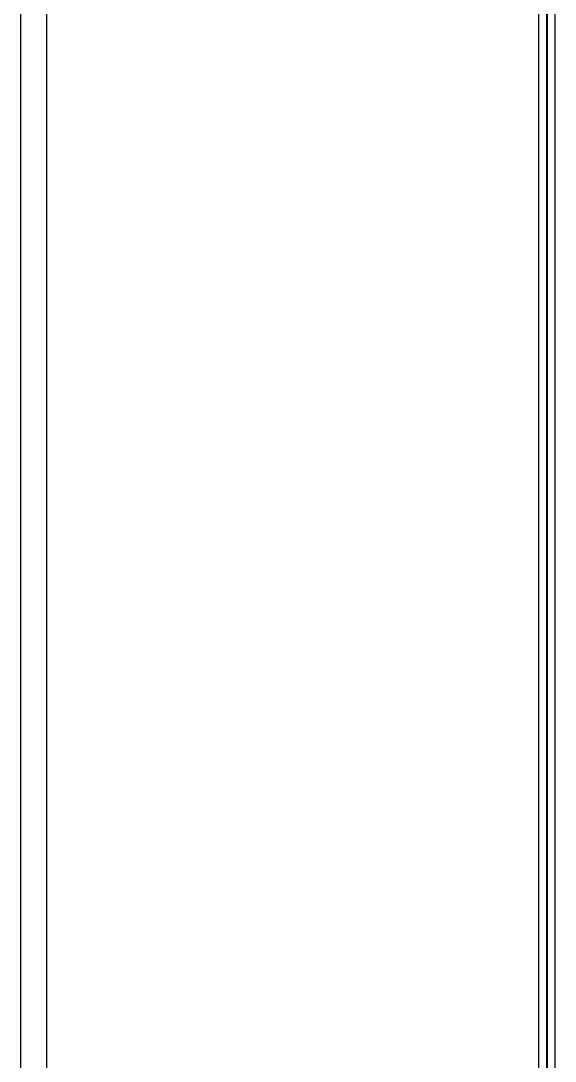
# Model space of a CAD drawing. Header units: centimetres. Extents: x 247996 to 314900, y -468471 to -440326.
# Drawn here: x 268036 to 268365, y -445359 to -444719 of the extents above; entities that cross this region are included whole.
import ezdxf

# ---------------------------------------------------------------- set-up
doc = ezdxf.new("R2010")
doc.units = ezdxf.units.CM
doc.linetypes.add('BASMA HATTI', pattern=[0.375, 0.25, -0.125])
for name, color, linetype in [('SCOTT-MTY-PISSU-BORU', 6, 'PIS'), ('SCOTT-MTY-PVC', 43, 'CONTINUOUS'), ('SCOTT-MTY-SIRKULASYON-BORU', 31, 'Continuous')]:
    doc.layers.add(name, color=color, linetype=linetype)
doc.layers.add('SCOTT-MTY-SICAKSU-BORU', color=1, linetype='BASMA HATTI', lineweight=30)
doc.linetypes.add('PIS', pattern='A,2.5,-0.09,[")",Standard,S=0.1,R=0,X=0,Y=-0.05],-0.035', length=2.625)

msp = doc.modelspace()

# ---------------------------------------------------------------- linework, layer by layer
at = {"layer": 'SCOTT-MTY-PISSU-BORU', "const_width": 1.2}
msp.add_lwpolyline([(268360, -445910), (268360, -441990)], dxfattribs=at)
at = {"layer": 'SCOTT-MTY-PVC'}
for p, q in [((268355, -445910), (268355, -441990)), ((268365, -445910), (268365, -441990))]:
    msp.add_line(p, q, dxfattribs=at)
at = {"layer": 'SCOTT-MTY-SICAKSU-BORU'}
msp.add_lwpolyline([(268036, -446110), (268036, -443040.4)], dxfattribs=at)
at = {"layer": 'SCOTT-MTY-SIRKULASYON-BORU'}
msp.add_lwpolyline([(268052, -446080), (268052, -443030.8)], dxfattribs=at)

doc.saveas('drawing.dxf')
